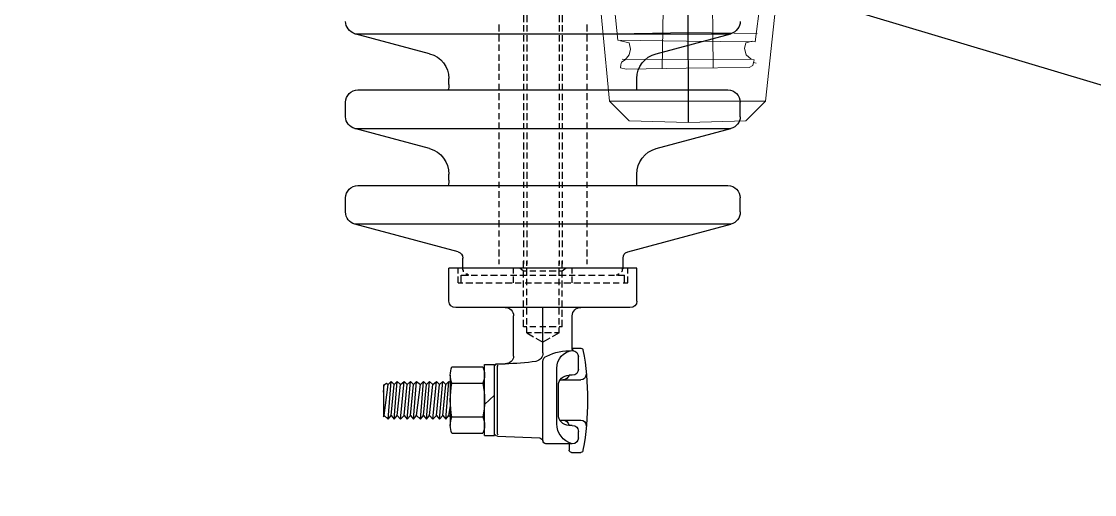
# Model space of a CAD drawing. Header units: millimetres. Extents: x 183355 to 194386, y -190559 to -183233.
# Drawn here: x 185040.4 to 185301.3, y -188690.5 to -188575.6 of the extents above; entities that cross this region are included whole.
import ezdxf

# ---------------------------------------------------------------- set-up
doc = ezdxf.new("R2010")
doc.units = ezdxf.units.MM
doc.header["$LTSCALE"] = 13
doc.linetypes.add('CENTER', pattern=[50.8, 31.75, -6.35, 6.35, -6.35])
doc.layers.get('0').update_dxf_attribs({"color": 1, "linetype": 'CENTER'})
doc.layers.add('C00-00-00', color=7, linetype='Continuous')
doc.layers.add('PDF_0', color=7, linetype='Continuous')
doc.layers.add('标注、文本', color=3, linetype='Continuous', lineweight=25)

# ---------------------------------------------------------------- blocks, each defined once
blk = doc.blocks.new('A$C0D035EEF')
at = {"layer": 'PDF_0'}
for points in [[(58.46, 103.62), (61.83, 103.62)], [(81.51, 103.62), (85.07, 103.62)], [(48.72, 76.26), (55.46, 101.37)], [(55.46, 101.37), (55.46, 9.93)], [(64.83, 10.68), (64.83, 100.62)], [(73.83, 83.2), (78.7, 101.37)], [(78.7, 9.93), (78.7, 101.37)], [(88.07, 10.68), (88.07, 100.62)], [(96.87, 83.2), (101.75, 101.37)], [(101.75, 9.93), (101.75, 101.37)], [(36.73, 78.51), (44.78, 78.51)], [(44.78, 78.51), (44.78, 32.79)], [(66.14, 78.51), (67.64, 78.51)], [(89.38, 78.51), (90.88, 78.51)], [(35.23, 76.82), (35.23, 34.48)], [(41.22, 75.14), (41.22, 76.26)], [(41.22, 76.26), (42.72, 76.26)], [(43.47, 76.26), (44.78, 76.26)], [(41.22, 75.51), (43.1, 75.51)], [(41.22, 72.7), (41.22, 74.2)], [(43.1, 73.83), (43.1, 75.51)], [(43.28, 74.2), (43.28, 74.01), (43.28, 73.83), (43.1, 73.83), (43.1, 73.64), (43.1, 73.45)], [(43.1, 71.58), (43.1, 73.08)], [(44.6, 75.14), (44.6, 74.95), (44.41, 74.95), (44.22, 74.95), (44.03, 74.95), (43.85, 74.76)], [(44.6, 75.14), (47.22, 75.14)], [(41.22, 70.27), (41.22, 71.95)], [(43.1, 69.14), (43.1, 70.64)], [(41.22, 68.02), (41.22, 69.52)], [(43.1, 66.71), (43.1, 68.39)], [(41.22, 65.58), (41.22, 67.08)], [(43.1, 64.27), (43.1, 65.96)], [(46.84, 66.33), (45.72, 66.33)], [(49.28, 66.33), (47.59, 66.33)], [(51.53, 66.33), (50.03, 66.33)], [(53.96, 66.33), (52.47, 66.33)], [(56.4, 66.33), (54.71, 66.33)], [(58.65, 66.33), (57.15, 66.33)], [(61.08, 66.33), (59.59, 66.33)], [(63.52, 66.33), (61.83, 66.33)], [(65.77, 66.33), (64.27, 66.33)], [(68.21, 66.33), (66.71, 66.33)], [(70.64, 66.33), (68.95, 66.33)], [(73.08, 66.33), (71.39, 66.33)], [(75.33, 66.33), (73.83, 66.33)], [(77.76, 66.33), (76.08, 66.33)], [(80.2, 66.33), (78.51, 66.33)], [(82.45, 66.33), (80.95, 66.33)], [(84.88, 66.33), (83.38, 66.33)], [(87.32, 66.33), (85.63, 66.33)], [(89.57, 66.33), (88.07, 66.33)], [(92, 66.33), (90.5, 66.33)], [(94.44, 66.33), (92.75, 66.33)], [(96.69, 66.33), (95.19, 66.33)], [(99.12, 66.33), (97.62, 66.33)], [(101.56, 66.33), (99.87, 66.33)], [(103.99, 66.33), (102.31, 66.33)], [(0, 62.58), (0, 64.83)], [(2.06, 62.77), (2.06, 56.4)], [(3.56, 64.27), (5.06, 64.27)], [(6.56, 62.77), (6.56, 62.02)], [(7.87, 59.77), (7.87, 64.83)], [(17.61, 59.77), (17.61, 64.83)], [(18.74, 62.77), (18.74, 62.02)], [(20.24, 64.27), (23.23, 64.27)], [(25.11, 62.77), (33.17, 62.77)], [(25.3, 62.77), (25.3, 64.83)], [(41.22, 63.15), (41.22, 64.83)], [(41.22, 62.77), (42.72, 62.77)], [(43.1, 62.02), (43.1, 63.52)], [(43.47, 62.77), (44.78, 62.77)], [(2.06, 62.02), (0.56, 62.02)], [(30.54, 60.34), (32.23, 60.34)], [(30.54, 60.34), (30.54, 59.59)], [(32.98, 60.34), (34.66, 60.34)], [(35.41, 60.34), (36.91, 60.34)], [(37.85, 60.34), (39.35, 60.34)], [(40.1, 60.34), (41.79, 60.34)], [(41.22, 60.71), (41.22, 62.4)], [(42.53, 60.34), (44.22, 60.34)], [(43.1, 59.59), (43.1, 61.27)], [(44.78, 61.27), (44.03, 60.34)], [(44.03, 60.34), (44.03, 59.59)], [(44.97, 60.34), (46.47, 60.34)], [(46.66, 60.34), (45.72, 60.34)], [(49.09, 60.34), (47.59, 60.34)], [(51.53, 60.34), (49.84, 60.34)], [(53.96, 60.34), (52.28, 60.34)], [(56.21, 60.34), (54.71, 60.34)], [(58.65, 60.34), (57.15, 60.34)], [(61.08, 60.34), (59.4, 60.34)], [(63.33, 60.34), (61.83, 60.34)], [(65.77, 60.34), (64.27, 60.34)], [(68.21, 60.34), (66.52, 60.34)], [(70.45, 60.34), (68.95, 60.34)], [(72.89, 60.34), (71.39, 60.34)], [(75.33, 60.34), (73.64, 60.34)], [(77.76, 60.34), (76.08, 60.34)], [(80.01, 60.34), (78.51, 60.34)], [(82.45, 60.34), (80.76, 60.34)], [(84.88, 60.34), (83.2, 60.34)], [(87.13, 60.34), (85.63, 60.34)], [(89.57, 60.34), (88.07, 60.34)], [(92, 60.34), (90.32, 60.34)], [(94.25, 60.34), (92.75, 60.34)], [(96.69, 60.34), (95.19, 60.34)], [(99.12, 60.34), (97.44, 60.34)], [(101.37, 60.34), (99.87, 60.34)], [(103.81, 60.34), (102.31, 60.34)], [(106.24, 60.34), (104.56, 60.34)], [(6.93, 59.02), (20.42, 59.02)], [(9.18, 59.4), (16.3, 59.4)], [(29.04, 59.59), (28.11, 57.9)], [(29.04, 59.59), (30.36, 59.59)], [(29.04, 59.59), (29.04, 58.46)], [(29.04, 57.71), (29.04, 56.03)], [(30.54, 58.84), (30.54, 57.15)], [(31.1, 59.59), (32.6, 59.59)], [(33.54, 59.59), (35.04, 59.59)], [(35.79, 59.59), (37.48, 59.59)], [(38.22, 59.59), (39.72, 59.59)], [(40.66, 59.59), (42.16, 59.59)], [(41.22, 58.46), (41.22, 59.96)], [(41.22, 56.03), (41.22, 57.71)], [(42.91, 59.59), (44.6, 59.59)], [(43.1, 57.15), (43.1, 58.84)], [(44.03, 58.84), (44.03, 57.15)], [(45.35, 59.59), (46.47, 59.59)], [(46.66, 59.59), (45.72, 59.59)], [(49.09, 59.59), (47.59, 59.59)], [(51.53, 59.59), (49.84, 59.59)], [(53.96, 59.59), (52.28, 59.59)], [(56.21, 59.59), (54.71, 59.59)], [(58.65, 59.59), (57.15, 59.59)], [(61.08, 59.59), (59.4, 59.59)], [(63.33, 59.59), (61.83, 59.59)], [(65.77, 59.59), (64.27, 59.59)], [(68.21, 59.59), (66.52, 59.59)], [(70.45, 59.59), (68.95, 59.59)], [(72.89, 59.59), (71.39, 59.59)], [(75.33, 59.59), (73.64, 59.59)], [(77.76, 59.59), (76.08, 59.59)], [(80.01, 59.59), (78.51, 59.59)], [(82.45, 59.59), (80.76, 59.59)], [(84.88, 59.59), (83.2, 59.59)], [(87.13, 59.59), (85.63, 59.59)], [(89.57, 59.59), (88.07, 59.59)], [(92, 59.59), (90.32, 59.59)], [(94.25, 59.59), (92.75, 59.59)], [(96.69, 59.59), (95.19, 59.59)], [(99.12, 59.59), (97.44, 59.59)], [(101.37, 59.59), (99.87, 59.59)], [(103.81, 59.59), (102.31, 59.59)], [(106.24, 59.59), (104.56, 59.59)], [(2.81, 55.65), (22.11, 55.65)], [(3.93, 44.6), (3.56, 54.9)], [(24.17, 55.65), (35.23, 55.65)], [(27.73, 57.34), (26.79, 55.65)], [(27.73, 53.96), (26.79, 55.65)], [(29.04, 55.28), (29.04, 53.59)], [(30.54, 56.4), (30.54, 54.9)], [(41.22, 53.59), (41.22, 55.28)], [(43.1, 54.9), (43.1, 56.4)], [(44.03, 56.4), (44.03, 54.9)], [(29.04, 51.72), (28.11, 53.4)], [(29.04, 52.84), (29.04, 51.72)], [(30.54, 53.96), (30.54, 52.47)], [(41.22, 51.34), (41.22, 52.84)], [(43.1, 52.47), (43.1, 53.96)], [(44.03, 53.96), (44.03, 52.47)], [(29.04, 51.72), (30.36, 51.72)], [(30.54, 51.72), (30.54, 50.97)], [(30.54, 50.97), (32.23, 50.97)], [(31.1, 51.72), (32.6, 51.72)], [(32.98, 50.97), (34.66, 50.97)], [(33.54, 51.72), (35.04, 51.72)], [(35.41, 50.97), (36.91, 50.97)], [(35.79, 51.72), (37.48, 51.72)], [(37.85, 50.97), (39.35, 50.97)], [(38.22, 51.72), (39.72, 51.72)], [(40.1, 50.97), (41.79, 50.97)], [(40.66, 51.72), (42.16, 51.72)], [(41.22, 48.91), (41.22, 50.4)], [(42.53, 50.97), (44.22, 50.97)], [(42.91, 51.72), (44.6, 51.72)], [(43.1, 50.03), (43.1, 51.72)], [(44.03, 51.72), (44.03, 50.97)], [(44.03, 50.97), (44.78, 50.03)], [(44.97, 50.97), (46.47, 50.97)], [(45.35, 51.72), (46.47, 51.72)], [(46.66, 51.72), (45.72, 51.72)], [(46.66, 50.97), (45.72, 50.97)], [(49.09, 51.72), (47.59, 51.72)], [(49.09, 50.97), (47.59, 50.97)], [(51.53, 51.72), (49.84, 51.72)], [(51.53, 50.97), (49.84, 50.97)], [(53.96, 51.72), (52.28, 51.72)], [(53.96, 50.97), (52.28, 50.97)], [(56.21, 51.72), (54.71, 51.72)], [(56.21, 50.97), (54.71, 50.97)], [(58.65, 51.72), (57.15, 51.72)], [(58.65, 50.97), (57.15, 50.97)], [(61.08, 51.72), (59.4, 51.72)], [(61.08, 50.97), (59.4, 50.97)], [(63.33, 51.72), (61.83, 51.72)], [(63.33, 50.97), (61.83, 50.97)], [(65.77, 51.72), (64.27, 51.72)], [(65.77, 50.97), (64.27, 50.97)], [(68.21, 51.72), (66.52, 51.72)], [(68.21, 50.97), (66.52, 50.97)], [(70.45, 51.72), (68.95, 51.72)], [(70.45, 50.97), (68.95, 50.97)], [(72.89, 51.72), (71.39, 51.72)], [(72.89, 50.97), (71.39, 50.97)], [(75.33, 51.72), (73.64, 51.72)], [(75.33, 50.97), (73.64, 50.97)], [(77.76, 51.72), (76.08, 51.72)], [(77.76, 50.97), (76.08, 50.97)], [(80.01, 51.72), (78.51, 51.72)], [(80.01, 50.97), (78.51, 50.97)], [(82.45, 51.72), (80.76, 51.72)], [(82.45, 50.97), (80.76, 50.97)], [(84.88, 51.72), (83.2, 51.72)], [(84.88, 50.97), (83.2, 50.97)], [(87.13, 51.72), (85.63, 51.72)], [(87.13, 50.97), (85.63, 50.97)], [(89.57, 51.72), (88.07, 51.72)], [(89.57, 50.97), (88.07, 50.97)], [(92, 51.72), (90.32, 51.72)], [(92, 50.97), (90.32, 50.97)], [(94.25, 51.72), (92.75, 51.72)], [(94.25, 50.97), (92.75, 50.97)], [(96.69, 51.72), (95.19, 51.72)], [(96.69, 50.97), (95.19, 50.97)], [(99.12, 51.72), (97.44, 51.72)], [(99.12, 50.97), (97.44, 50.97)], [(101.37, 51.72), (99.87, 51.72)], [(101.37, 50.97), (99.87, 50.97)], [(103.81, 51.72), (102.31, 51.72)], [(103.81, 50.97), (102.31, 50.97)], [(106.24, 51.72), (104.56, 51.72)], [(106.24, 50.97), (104.56, 50.97)], [(23.42, 48.53), (33.17, 48.53)], [(41.22, 48.53), (42.72, 48.53)], [(41.22, 46.47), (41.22, 48.16)], [(43.1, 47.78), (43.1, 49.28)], [(43.47, 48.53), (44.78, 48.53)], [(4.68, 44.6), (20.8, 44.6)], [(21.55, 44.6), (21.55, 46.47)], [(41.22, 44.22), (41.22, 45.72)], [(43.1, 45.35), (43.1, 46.84)], [(43.1, 42.91), (43.1, 44.6)], [(46.84, 44.97), (45.72, 44.97)], [(49.28, 44.97), (47.59, 44.97)], [(51.53, 44.97), (50.03, 44.97)], [(53.96, 44.97), (52.47, 44.97)], [(56.4, 44.97), (54.71, 44.97)], [(58.65, 44.97), (57.15, 44.97)], [(61.08, 44.97), (59.59, 44.97)], [(63.52, 44.97), (61.83, 44.97)], [(65.77, 44.97), (64.27, 44.97)], [(68.21, 44.97), (66.71, 44.97)], [(70.64, 44.97), (68.95, 44.97)], [(73.08, 44.97), (71.39, 44.97)], [(75.33, 44.97), (73.83, 44.97)], [(77.76, 44.97), (76.08, 44.97)], [(80.2, 44.97), (78.51, 44.97)], [(82.45, 44.97), (80.95, 44.97)], [(84.88, 44.97), (83.38, 44.97)], [(87.32, 44.97), (85.63, 44.97)], [(89.57, 44.97), (88.07, 44.97)], [(92, 44.97), (90.5, 44.97)], [(94.44, 44.97), (92.75, 44.97)], [(96.69, 44.97), (95.19, 44.97)], [(99.12, 44.97), (97.62, 44.97)], [(101.56, 44.97), (99.87, 44.97)], [(103.99, 44.97), (102.31, 44.97)], [(4.12, 43.85), (21.36, 43.85)], [(4.12, 41.41), (4.12, 43.85)], [(4.68, 43.85), (20.8, 43.85)], [(5.62, 43.85), (19.86, 43.85)], [(11.62, 41.41), (13.87, 43.85)], [(21.36, 41.41), (21.36, 43.85)], [(41.22, 41.79), (41.22, 43.28)], [(43.1, 40.66), (43.1, 42.16)], [(4.12, 41.41), (21.36, 41.41)], [(4.68, 33.54), (4.68, 41.04)], [(8.62, 33.54), (8.62, 41.04)], [(16.86, 33.54), (16.86, 41.04)], [(20.8, 33.54), (20.8, 41.04)], [(41.22, 39.35), (41.22, 41.04)], [(43.1, 38.22), (43.1, 39.72)], [(41.22, 36.91), (41.22, 38.6)], [(43.1, 37.66), (43.1, 37.48), (43.28, 37.29), (43.28, 37.1), (43.28, 36.91)], [(43.1, 35.79), (43.1, 37.48)], [(41.22, 35.04), (41.22, 36.16)], [(41.22, 35.79), (43.1, 35.79)], [(41.22, 35.04), (42.72, 35.04)], [(43.47, 35.04), (44.78, 35.04)], [(43.85, 36.35), (44.03, 36.35), (44.22, 36.35), (44.41, 36.16), (44.6, 36.16), (44.6, 36.16)], [(44.6, 36.16), (47.22, 36.16)], [(48.72, 35.04), (55.46, 9.93)], [(6.56, 33.17), (18.74, 33.17)], [(8.06, 32.04), (17.24, 32.79)], [(8.06, 32.04), (8.99, 32.79)], [(8.99, 31.29), (8.06, 32.04)], [(8.99, 32.79), (8.62, 33.17)], [(8.99, 32.79), (11.43, 33.17)], [(8.99, 31.29), (16.49, 32.04)], [(16.49, 32.04), (17.24, 32.79)], [(17.24, 31.29), (16.49, 32.04)], [(17.24, 32.79), (17.05, 33.17)], [(36.73, 32.79), (44.78, 32.79)], [(66.14, 32.79), (67.64, 32.79)], [(89.38, 32.79), (90.88, 32.79)], [(8.06, 30.54), (17.24, 31.29)], [(8.06, 30.54), (8.99, 31.29)], [(8.99, 29.79), (8.06, 30.54)], [(8.06, 28.86), (17.24, 29.79)], [(8.06, 28.86), (8.99, 29.79)], [(8.99, 28.11), (8.06, 28.86)], [(8.99, 29.79), (16.49, 30.54)], [(8.99, 28.11), (16.49, 28.86)], [(16.49, 30.54), (17.24, 31.29)], [(17.24, 29.79), (16.49, 30.54)], [(16.49, 28.86), (17.24, 29.79)], [(17.24, 28.11), (16.49, 28.86)], [(8.06, 27.36), (17.24, 28.11)], [(8.06, 27.36), (8.99, 28.11)], [(8.99, 26.61), (8.06, 27.36)], [(8.06, 25.86), (17.24, 26.61)], [(8.06, 25.86), (8.99, 26.61)], [(8.99, 26.61), (16.49, 27.36)], [(16.49, 27.36), (17.24, 28.11)], [(17.24, 26.61), (16.49, 27.36)], [(16.49, 25.86), (17.24, 26.61)], [(73.83, 28.11), (78.7, 9.93)], [(96.87, 28.11), (101.75, 9.93)], [(8.99, 24.92), (8.06, 25.86)], [(8.06, 24.17), (17.24, 24.92)], [(8.06, 24.17), (8.99, 24.92)], [(8.99, 23.42), (8.06, 24.17)], [(8.99, 24.92), (16.49, 25.86)], [(8.99, 23.42), (16.49, 24.17)], [(17.24, 24.92), (16.49, 25.86)], [(16.49, 24.17), (17.24, 24.92)], [(17.24, 23.42), (16.49, 24.17)], [(8.06, 22.67), (17.24, 23.42)], [(8.06, 22.67), (8.99, 23.42)], [(8.99, 21.92), (8.06, 22.67)], [(8.06, 20.99), (17.24, 21.92)], [(8.06, 20.99), (8.99, 21.92)], [(8.99, 20.24), (8.06, 20.99)], [(8.99, 21.92), (16.49, 22.67)], [(8.99, 20.24), (16.49, 20.99)], [(16.49, 22.67), (17.24, 23.42)], [(17.24, 21.92), (16.49, 22.67)], [(16.49, 20.99), (17.24, 21.92)], [(17.24, 20.24), (16.49, 20.99)], [(8.06, 19.49), (17.24, 20.24)], [(8.06, 19.49), (8.99, 20.24)], [(8.99, 18.74), (8.06, 19.49)], [(8.06, 17.99), (17.24, 18.74)], [(8.06, 17.99), (8.99, 18.74)], [(8.99, 18.74), (16.49, 19.49)], [(16.49, 19.49), (17.24, 20.24)], [(17.24, 18.74), (16.49, 19.49)], [(16.49, 17.99), (17.24, 18.74)], [(8.99, 17.05), (8.06, 17.99)], [(8.62, 16.86), (8.99, 17.05)], [(16.3, 16.86), (8.62, 16.86)], [(8.99, 17.05), (16.49, 17.99)], [(14.62, 16.86), (16.49, 17.05)], [(16.3, 16.86), (16.86, 17.61)], [(16.86, 17.61), (16.49, 17.99)], [(58.46, 7.68), (61.83, 7.68)], [(81.51, 7.68), (85.07, 7.68)]]:
    blk.add_lwpolyline(points, dxfattribs=at)
for points in [[(58.46, 103.62), (56.96, 103.62), (55.84, 102.68), (55.46, 101.37)], [(64.83, 100.62), (64.83, 102.31), (63.52, 103.62), (61.83, 103.62)], [(81.51, 103.62), (80.2, 103.62), (79.07, 102.68), (78.7, 101.37)], [(88.07, 100.62), (88.07, 102.31), (86.76, 103.62), (85.07, 103.62)], [(104.74, 103.62), (103.43, 103.62), (102.12, 102.68), (101.75, 101.37)], [(67.64, 78.51), (70.45, 78.51), (73.08, 80.38), (73.83, 83.2)], [(90.88, 78.51), (93.69, 78.51), (96.12, 80.38), (96.87, 83.2)], [(36.73, 78.51), (35.79, 78.51), (35.23, 77.76), (35.23, 76.82)], [(64.83, 78.51), (65.39, 78.51), (65.77, 78.51), (66.14, 78.51)], [(88.07, 78.51), (88.44, 78.51), (88.82, 78.51), (89.38, 78.51)], [(47.22, 75.14), (47.97, 75.14), (48.53, 75.51), (48.72, 76.26)], [(0.56, 65.39), (0.19, 65.39), (0, 65.21), (0, 64.83)], [(24.92, 65.39), (16.86, 66.89), (8.62, 66.89), (0.56, 65.39)], [(7.87, 64.83), (7.87, 65.58), (7.31, 66.14), (6.56, 66.14)], [(18.93, 66.14), (18.18, 66.14), (17.61, 65.58), (17.61, 64.83)], [(25.3, 64.83), (25.3, 65.21), (25.11, 65.39), (24.92, 65.39)], [(3.56, 64.27), (2.81, 64.27), (2.06, 63.71), (2.06, 62.77)], [(2.06, 62.77), (2.81, 60.52), (4.68, 59.02), (6.93, 59.02)], [(6.56, 62.77), (6.56, 63.71), (6, 64.27), (5.06, 64.27)], [(20.24, 64.27), (19.49, 64.27), (18.74, 63.71), (18.74, 62.77)], [(20.42, 59.02), (22.67, 59.02), (24.55, 60.71), (24.73, 62.77)], [(24.73, 62.77), (24.73, 63.71), (23.98, 64.27), (23.23, 64.27)], [(23.42, 56.59), (24.36, 58.46), (24.73, 60.71), (24.73, 62.77)], [(24.73, 63.15), (24.73, 62.96), (24.92, 62.77), (25.11, 62.77)], [(33.17, 62.77), (34.29, 62.77), (35.23, 63.71), (35.23, 64.83)], [(0, 62.58), (0, 62.21), (0.37, 62.02), (0.56, 62.02)], [(7.87, 60.52), (7.87, 61.27), (7.31, 61.83), (6.56, 62.02)], [(6.56, 62.02), (6.56, 60.52), (7.68, 59.4), (9.18, 59.4)], [(16.3, 59.4), (17.61, 59.4), (18.74, 60.52), (18.74, 62.02)], [(18.74, 62.02), (18.18, 61.83), (17.61, 61.27), (17.61, 60.52)], [(2.06, 56.4), (2.06, 56.03), (2.44, 55.65), (2.81, 55.65)], [(3.56, 54.9), (3.37, 55.28), (3.19, 55.65), (2.81, 55.65)], [(22.11, 55.65), (22.67, 55.65), (23.23, 56.03), (23.42, 56.59)], [(24.17, 55.65), (23.23, 55.65), (22.3, 54.9), (22.11, 53.96)], [(22.11, 53.96), (21.74, 51.53), (21.55, 48.91), (21.55, 46.47)], [(23.42, 48.53), (22.3, 48.53), (21.55, 47.59), (21.55, 46.47)], [(35.23, 46.47), (35.23, 47.59), (34.29, 48.53), (33.17, 48.53)], [(3.93, 44.6), (3.93, 44.22), (4.31, 43.85), (4.68, 43.85)], [(4.31, 44.78), (4.31, 44.6), (4.5, 44.6), (4.68, 44.6)], [(20.8, 44.6), (20.99, 44.6), (20.99, 44.6), (21.17, 44.78)], [(20.8, 43.85), (21.17, 43.85), (21.55, 44.22), (21.55, 44.6)], [(8.62, 41.04), (7.31, 41.6), (5.81, 41.6), (4.68, 41.04)], [(16.86, 41.04), (14.05, 41.6), (11.24, 41.6), (8.62, 41.04)], [(20.8, 41.04), (19.49, 41.6), (17.99, 41.6), (16.86, 41.04)], [(35.23, 34.48), (35.23, 33.54), (35.79, 32.79), (36.73, 32.79)], [(48.72, 35.04), (48.53, 35.79), (47.97, 36.16), (47.22, 36.16)], [(4.68, 33.54), (5.81, 32.98), (7.31, 32.98), (8.62, 33.54)], [(8.62, 33.54), (11.24, 32.98), (14.05, 32.98), (16.86, 33.54)], [(16.86, 33.54), (17.99, 32.98), (19.49, 32.98), (20.8, 33.54)], [(66.14, 32.79), (65.77, 32.79), (65.39, 32.79), (64.83, 32.6)], [(73.83, 28.11), (73.08, 30.92), (70.45, 32.79), (67.64, 32.79)], [(89.38, 32.79), (88.82, 32.79), (88.44, 32.79), (88.07, 32.6)], [(96.87, 28.11), (96.12, 30.92), (93.69, 32.79), (90.88, 32.79)], [(61.83, 7.68), (63.52, 7.68), (64.83, 8.99), (64.83, 10.68)], [(85.07, 7.68), (86.76, 7.68), (88.07, 8.99), (88.07, 10.68)], [(55.46, 9.93), (55.84, 8.62), (56.96, 7.68), (58.46, 7.68)], [(78.7, 9.93), (79.07, 8.62), (80.2, 7.68), (81.51, 7.68)], [(101.75, 9.93), (102.12, 8.62), (103.43, 7.68), (104.74, 7.68)]]:
    blk.add_open_spline(points, degree=3, dxfattribs=at)
blk = doc.blocks.new('A$C26CD017D')
at = {"layer": 'C00-00-00'}
h = blk.add_hatch(color=256, dxfattribs=at)
h.dxf.hatch_style = 2
h.paths.add_polyline_path([(72.39, 62.45), (79.49, 31.94), (83.04, 31.94)])
h = blk.add_hatch(color=256, dxfattribs=at)
h.dxf.hatch_style = 2
h.paths.add_polyline_path([(72.39, 62.45), (75.94, 62.45), (83.04, 31.94)])
h = blk.add_hatch(color=256, dxfattribs=at)
h.dxf.hatch_style = 2
h.paths.add_polyline_path([(79.49, 31.94), (80.91, 26.26), (83.74, 26.26)])
h = blk.add_hatch(color=256, dxfattribs=at)
h.dxf.hatch_style = 2
h.paths.add_polyline_path([(79.49, 31.94), (83.04, 31.94), (83.74, 26.26)])
h = blk.add_hatch(color=256, dxfattribs=at)
h.dxf.hatch_style = 2
h.paths.add_polyline_path([(80.91, 26.26), (83.74, 26.26), (80.91, 25.55)])
at = {"layer": 'C00-00-00', "lineweight": 0}
for points in [[(83.04, 111.42), (91.55, 113.55), (92.97, 109.29), (83.74, 107.17)], [(83.04, 111.42), (80.91, 110.71), (66.71, 102.2)], [(83.04, 111.42), (92.26, 70.97), (92.97, 70.26), (94.39, 69.55)], [(106.46, 109.29), (107.17, 107.87), (119.23, 110.71), (127.75, 75.23)], [(166.07, 107.17), (201.56, 111.42), (205.81, 92.97)], [(210.78, 94.39), (207.23, 107.87), (201.56, 111.42)], [(75.94, 63.16), (66.71, 102.2), (83.74, 108.58)], [(85.16, 105.04), (100.78, 107.87), (106.46, 109.29), (114.97, 72.39)], [(112.84, 109.29), (121.36, 73.81)], [(119.94, 101.49), (121.36, 102.2), (156.84, 105.75)], [(159.68, 102.91), (188.07, 105.75)], [(188.07, 105.04), (188.78, 103.62), (190.2, 103.62), (191.62, 104.33), (192.33, 105.75)], [(193.04, 106.46), (192.33, 106.46), (192.33, 105.75)], [(198.01, 90.84), (194.46, 105.75), (193.75, 106.46), (193.04, 106.46)], [(96.52, 69.55), (89.42, 100.78)], [(196.59, 97.23), (173.17, 91.55)], [(210.78, 94.39), (213.62, 80.2), (210.07, 74.52)], [(26.97, 81.62), (64.58, 92.26)], [(72.39, 62.45), (65.29, 92.97), (64.58, 92.26), (71.68, 61.74)], [(176.01, 63.16), (210.07, 74.52), (205.81, 92.97)], [(65.29, 81.62), (86.58, 88.71)], [(86.58, 88.71), (91.55, 66.71)], [(164.65, 89.42), (141.23, 84.45)], [(199.43, 85.16), (176.01, 80.2)], [(26.97, 81.62), (23.42, 80.2), (21.29, 76.65), (21.29, 73.1)], [(26.97, 78.78), (24.13, 77.36), (22, 73.81), (22, 70.26)], [(35.49, 70.97), (36.19, 70.97), (56.78, 78.78)], [(27.68, 78.07), (24.13, 75.94), (22.71, 73.1), (22.71, 68.84)], [(167.49, 78.07), (144.07, 72.39)], [(199.43, 75.94), (198.01, 76.65), (196.59, 76.65), (195.17, 75.94), (195.17, 73.81)], [(199.43, 75.94), (200.14, 75.23), (200.85, 75.23)], [(200.85, 75.23), (201.56, 75.23), (201.56, 76.65)], [(26.26, 51.81), (21.29, 73.1)], [(26.26, 51.81), (21.29, 73.1)], [(28.39, 74.52), (24.84, 72.39), (23.42, 69.55), (22.71, 65.29)], [(123.49, 36.19), (136.26, 39.03), (127.75, 75.23)], [(168.2, 63.87), (195.17, 73.1)], [(28.39, 72.39), (25.55, 70.97), (23.42, 67.42), (23.42, 63.87)], [(35.49, 70.97), (34.07, 70.26), (34.07, 68.13)], [(34.07, 66.71), (53.94, 70.97), (53.94, 68.84)], [(95.1, 58.2), (100.78, 34.07), (114.97, 37.61), (116.39, 38.32), (116.39, 39.74), (109.29, 70.97)], [(101.49, 34.78), (100.07, 33.36), (100.07, 31.23), (100.78, 29.81), (102.91, 29.81), (117.81, 33.36), (123.49, 34.78), (114.97, 72.39)], [(36.9, 53.94), (34.07, 68.13)], [(78.07, 68.84), (55.36, 63.87), (55.36, 62.45), (80.2, 68.13)], [(100.78, 65.29), (97.23, 69.55), (94.39, 69.55)], [(30.52, 66), (26.97, 63.87), (24.84, 61.03), (24.84, 56.78)], [(103.62, 62.45), (102.91, 63.87), (102.2, 65.29), (100.78, 65.29)], [(30.52, 63.87), (27.68, 61.74), (25.55, 58.91), (25.55, 55.36)], [(75.94, 63.16), (83.74, 26.26), (80.91, 25.55), (72.39, 62.45)], [(75.94, 63.16), (84.45, 24.84), (85.16, 23.42), (86.58, 23.42)], [(80.91, 58.91), (57.49, 53.23), (57.49, 54.65), (82.33, 60.32)], [(72.39, 62.45), (79.49, 31.94), (78.78, 31.23), (71.68, 61.74)], [(94.39, 61.74), (95.1, 59.62)], [(94.39, 61.74), (95.1, 59.62)], [(101.49, 61.03), (100.78, 62.45), (99.36, 62.45)], [(102.2, 59.62), (102.91, 61.03), (103.62, 62.45)], [(25.55, 51.1), (24.13, 57.49), (24.84, 57.49)], [(73.81, 58.2), (80.2, 30.52)], [(76.65, 59.62), (77.36, 58.2), (78.78, 58.2)], [(76.65, 57.49), (78.07, 56.07), (79.49, 56.07)], [(95.1, 58.2), (102.2, 59.62)], [(95.1, 58.2), (100.78, 34.07), (101.49, 33.36), (102.91, 32.65)], [(102.91, 34.78), (100.78, 34.07), (104.33, 35.49), (99.36, 58.91)], [(134.13, 48.26), (167.49, 59.62)], [(25.55, 51.1), (24.13, 56.07), (0, 50.39)], [(44.71, 56.07), (26.26, 51.81)], [(44.71, 55.36), (26.26, 51.1)], [(36.9, 53.94), (40.45, 39.74), (41.16, 38.32), (43.29, 38.32), (44, 38.32), (66, 40.45)], [(79.49, 54.65), (78.07, 53.94), (78.07, 52.52)], [(25.55, 51.1), (26.26, 46.84), (2.13, 41.16)], [(26.26, 51.81), (25.55, 51.1), (26.97, 45.42), (27.68, 45.42)], [(26.26, 51.81), (31.23, 30.52)], [(26.26, 51.81), (31.23, 30.52), (32.65, 26.97), (36.19, 24.84), (39.74, 24.84), (78.78, 31.23)], [(26.97, 48.26), (29.1, 44.71), (31.94, 42.58), (35.49, 42.58)], [(39.74, 41.16), (59.62, 46.13), (58.91, 48.26)], [(27.68, 46.13), (29.1, 42.58), (32.65, 40.45), (36.19, 40.45)], [(74.52, 41.87), (96.52, 44.71)], [(29.1, 39.03), (30.52, 36.19), (34.07, 34.07), (37.61, 33.36)], [(29.81, 37.61), (31.23, 34.07), (34.07, 31.94), (38.32, 31.94)], [(30.52, 34.07), (31.94, 30.52), (35.49, 29.1), (39.03, 28.39)], [(78.78, 36.19), (87.29, 0)], [(30.52, 32.65), (32.65, 29.81), (35.49, 27.68), (39.03, 26.97)], [(109.29, 28.39), (105.75, 32.65), (102.91, 32.65)], [(112.13, 25.55), (111.42, 26.97), (110.71, 28.39), (109.29, 28.39)], [(84.45, 24.84), (85.16, 22.71), (85.87, 21.29), (87.29, 21.29)], [(110, 24.13), (109.29, 25.55), (107.87, 25.55)], [(110.71, 22.71), (111.42, 23.42), (112.13, 25.55)], [(86.58, 15.61), (85.16, 22.71)], [(103.62, 21.29), (110.71, 22.71)], [(85.16, 20.58), (86.58, 19.16), (88, 19.16)], [(88, 17.74), (86.58, 17.03), (86.58, 15.61)], [(88.71, 4.97), (86.58, 4.26), (85.87, 9.94), (88, 9.94)], [(89.42, 2.13), (106.46, 1.42), (108.58, 1.42), (107.87, 3.55)], [(89.42, 3.55), (105.75, 2.13), (107.87, 2.84)]]:
    blk.add_lwpolyline(points, dxfattribs=at)
for points in [[(67.42, 85.16), (96.52, 91.55), (95.1, 99.36), (65.29, 92.97)], [(86.58, 0.71), (116.39, 7.81), (114.26, 15.61), (85.16, 8.52)]]:
    blk.add_lwpolyline(points, close=True, dxfattribs=at)
for points in [[(56.07, 124.2), (56.07, 124.2), (63.87, 88), (63.87, 88)], [(58.2, 124.91), (58.2, 124.91), (66.71, 88.71), (66.71, 88.71)], [(100.78, 107.87), (100.78, 107.87), (109.29, 70.97), (109.29, 70.97)], [(193.04, 106.46), (193.04, 106.46), (193.04, 107.17), (193.04, 107.17)], [(189.49, 89.42), (189.49, 89.42), (185.94, 105.75), (185.94, 105.75)], [(191.62, 89.42), (191.62, 89.42), (188.07, 105.75), (188.07, 105.75)], [(195.88, 90.84), (195.88, 90.84), (192.33, 105.75), (192.33, 105.75)], [(100.07, 102.91), (100.07, 102.91), (107.17, 70.26), (107.17, 70.26)], [(122.07, 98.65), (122.07, 98.65), (150.46, 102.2), (150.46, 102.2)], [(83.74, 101.49), (83.74, 101.49), (91.55, 66.71), (91.55, 66.71)], [(102.2, 101.49), (102.2, 101.49), (109.29, 70.97), (109.29, 70.97)], [(26.97, 81.62), (26.97, 81.62), (64.58, 92.26), (64.58, 92.26)], [(26.97, 78.78), (26.97, 78.78), (65.29, 90.13), (65.29, 90.13)], [(27.68, 78.07), (27.68, 78.07), (65.29, 88.71), (65.29, 88.71)], [(189.49, 89.42), (189.49, 89.42), (193.75, 72.39), (193.75, 72.39)], [(191.62, 89.42), (191.62, 89.42), (195.17, 73.1), (195.17, 73.1)], [(195.88, 90.84), (195.88, 90.84), (199.43, 75.23), (199.43, 75.23)], [(198.01, 90.84), (198.01, 90.84), (201.56, 76.65), (201.56, 76.65)], [(28.39, 74.52), (28.39, 74.52), (66, 85.16), (66, 85.16)], [(28.39, 72.39), (28.39, 72.39), (66.71, 83.74), (66.71, 83.74)], [(66, 79.49), (66, 79.49), (74.52, 44), (74.52, 44)], [(68.84, 80.2), (68.84, 80.2), (76.65, 44.71), (76.65, 44.71)], [(30.52, 66), (30.52, 66), (68.13, 76.65), (68.13, 76.65)], [(30.52, 63.87), (30.52, 63.87), (68.84, 74.52), (68.84, 74.52)], [(108.58, 73.81), (108.58, 73.81), (114.26, 75.23), (114.26, 75.23)], [(129.88, 37.61), (129.88, 37.61), (121.36, 73.81), (121.36, 73.81)], [(36.19, 70.97), (36.19, 70.97), (39.74, 54.65), (39.74, 54.65)], [(117.81, 33.36), (117.81, 33.36), (109.29, 70.97), (109.29, 70.97)], [(56.78, 58.2), (56.78, 58.2), (53.94, 68.84), (53.94, 68.84)], [(114.97, 37.61), (114.97, 37.61), (107.17, 70.26), (107.17, 70.26)], [(110, 67.42), (110, 67.42), (115.68, 68.84), (115.68, 68.84)], [(61.74, 59.62), (61.74, 59.62), (95.81, 67.42), (95.81, 67.42)], [(96.52, 44.71), (96.52, 44.71), (91.55, 66.71), (91.55, 66.71)], [(100.07, 31.23), (100.07, 31.23), (91.55, 66.71), (91.55, 66.71)], [(100.78, 65.29), (100.78, 65.29), (93.68, 63.87), (93.68, 63.87)], [(93.68, 63.87), (93.68, 63.87), (78.07, 60.32), (78.07, 60.32)], [(71.68, 62.45), (71.68, 62.45), (53.23, 58.2), (53.23, 58.2)], [(71.68, 61.74), (71.68, 61.74), (53.23, 57.49), (53.23, 57.49)], [(77.36, 61.03), (77.36, 61.03), (92.97, 61.03), (92.97, 61.03)], [(94.39, 61.74), (94.39, 61.74), (78.78, 58.2), (78.78, 58.2)], [(94.39, 61.74), (94.39, 61.74), (99.36, 62.45), (99.36, 62.45)], [(95.1, 59.62), (95.1, 59.62), (101.49, 61.03), (101.49, 61.03)], [(101.49, 61.03), (101.49, 61.03), (101.49, 61.74), (101.49, 61.74)], [(133.42, 51.1), (133.42, 51.1), (160.39, 61.03), (160.39, 61.03)], [(56.78, 58.2), (56.78, 58.2), (58.91, 48.26), (58.91, 48.26)], [(95.1, 59.62), (95.1, 59.62), (79.49, 56.07), (79.49, 56.07)], [(95.1, 58.2), (95.1, 58.2), (79.49, 54.65), (79.49, 54.65)], [(24.13, 54.65), (24.13, 54.65), (0, 49.68), (0, 49.68)], [(43.29, 38.32), (43.29, 38.32), (39.74, 54.65), (39.74, 54.65)], [(0, 50.39), (0, 50.39), (0.71, 45.42), (0.71, 45.42)], [(35.49, 42.58), (35.49, 42.58), (74.52, 49.68), (74.52, 49.68)], [(98.65, 41.87), (98.65, 41.87), (100.78, 51.81), (100.78, 51.81)], [(26.26, 47.55), (26.26, 47.55), (2.13, 41.87), (2.13, 41.87)], [(36.19, 40.45), (36.19, 40.45), (75.23, 47.55), (75.23, 47.55)], [(101.49, 46.84), (101.49, 46.84), (101.49, 47.55), (101.49, 47.55)], [(2.13, 41.16), (2.13, 41.16), (0.71, 45.42), (0.71, 45.42)], [(37.61, 33.36), (37.61, 33.36), (76.65, 40.45), (76.65, 40.45)], [(103.62, 40.45), (103.62, 40.45), (100.78, 34.07), (100.78, 34.07)], [(38.32, 31.94), (38.32, 31.94), (77.36, 39.03), (77.36, 39.03)], [(101.49, 34.78), (101.49, 34.78), (117.1, 38.32), (117.1, 38.32)], [(103.62, 38.32), (103.62, 38.32), (102.91, 34.78), (102.91, 34.78)], [(39.03, 28.39), (39.03, 28.39), (78.07, 35.49), (78.07, 35.49)], [(39.03, 26.97), (39.03, 26.97), (78.07, 34.07), (78.07, 34.07)], [(100.07, 31.23), (100.07, 31.23), (100.07, 31.94), (100.07, 31.94)], [(39.74, 24.84), (39.74, 24.84), (78.78, 31.23), (78.78, 31.23)], [(102.2, 26.97), (102.2, 26.97), (86.58, 23.42), (86.58, 23.42)], [(109.29, 28.39), (109.29, 28.39), (102.2, 26.97), (102.2, 26.97)], [(102.91, 24.84), (102.91, 24.84), (87.29, 21.29), (87.29, 21.29)], [(102.91, 24.84), (102.91, 24.84), (107.87, 25.55), (107.87, 25.55)], [(102.91, 24.84), (102.91, 24.84), (103.62, 22.71), (103.62, 22.71)], [(103.62, 22.71), (103.62, 22.71), (110, 24.13), (110, 24.13)], [(110, 24.13), (110, 24.13), (110, 24.84), (110, 24.84)], [(103.62, 22.71), (103.62, 22.71), (88, 19.16), (88, 19.16)], [(103.62, 21.29), (103.62, 21.29), (88, 17.74), (88, 17.74)], [(103.62, 21.29), (103.62, 21.29), (108.58, 1.42), (108.58, 1.42)], [(86.58, 15.61), (86.58, 15.61), (89.42, 2.13), (89.42, 2.13)]]:
    blk.add_open_spline(points, degree=3, dxfattribs=at)
blk = doc.blocks.new('A$C3535292A')
blk.add_line((210.78, 94.39), (0.71, 45.42))
blk.add_blockref('A$C26CD017D', (0, 0))

msp = doc.modelspace()

# ---------------------------------------------------------------- linework, layer by layer
at = {"layer": '标注、文本'}
msp.add_line((184852.215, -188455.817), (186852.215, -189055.817), dxfattribs=at)

# ---------------------------------------------------------------- block references
at = {"rotation": 256.9999999998732}
msp.add_blockref('A$C3535292A', (185158.077, -188373.516), dxfattribs=at)
at = {"layer": '标注、文本', "xscale": -1, "rotation": 270}
msp.add_blockref('A$C0D035EEF', (185111.564, -188680.298), dxfattribs=at)

doc.saveas('drawing.dxf')
